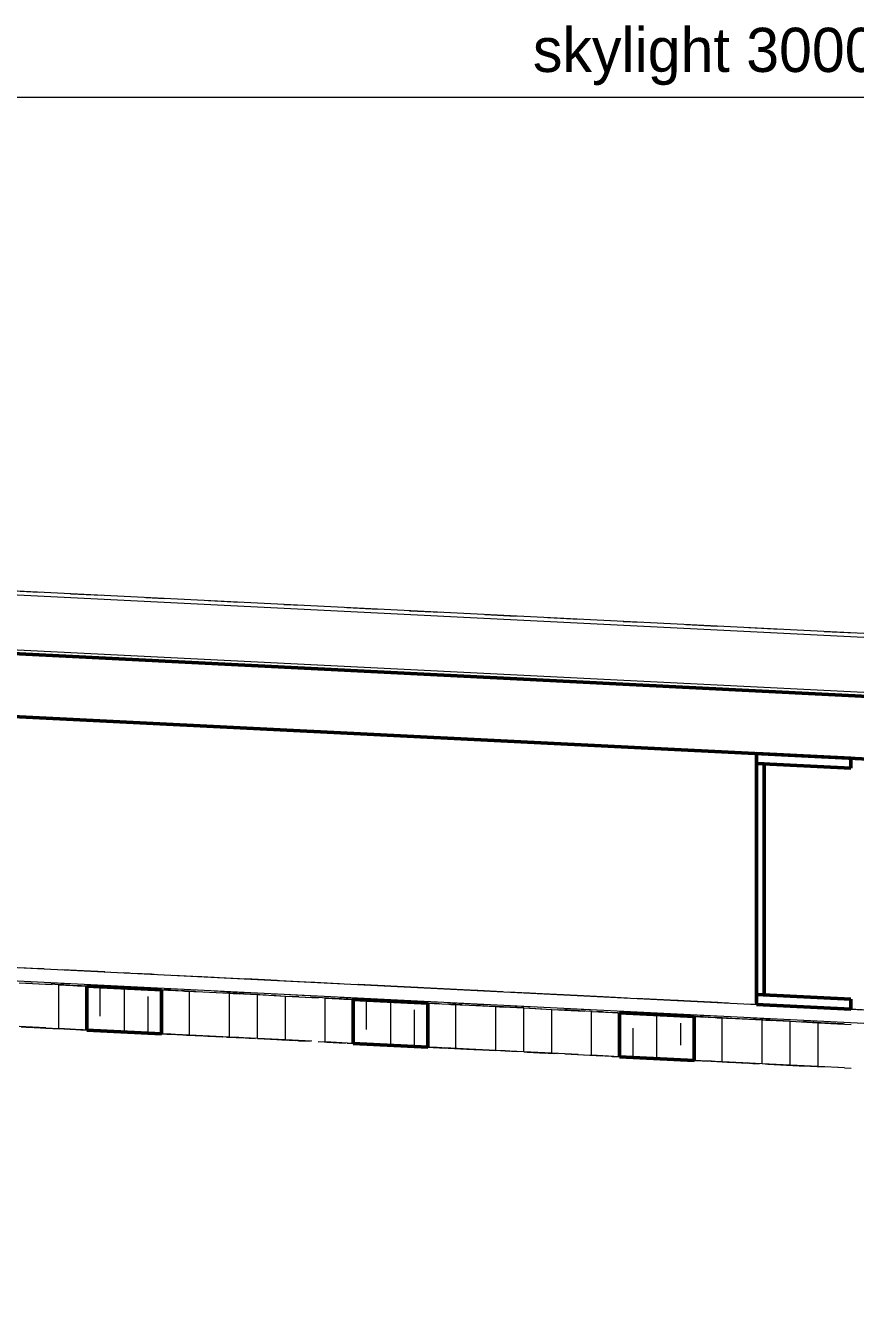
# Model space of a CAD drawing. Header units: metres. Extents: x 10 to 831, y 10 to 584.
# Drawn here: x 198.9 to 232, y 451.5 to 502.1 of the extents above; entities that cross this region are included whole.
import ezdxf
from ezdxf.enums import TextEntityAlignment as Align

# ---------------------------------------------------------------- set-up
doc = ezdxf.new("R2010")
doc.units = ezdxf.units.M
for name, color, linetype, lineweight in [('CUT', 7, 'Continuous', 50), ('DIM', 1, 'Continuous', 13), ('VIS', 8, 'Continuous', 13)]:
    doc.layers.add(name, color=color, linetype=linetype, lineweight=lineweight)

msp = doc.modelspace()

# ---------------------------------------------------------------- linework, layer by layer
at = {"layer": 'CUT'}
for p, q in [((315, 471.252), (165, 478.752)), ((165, 476.252), (315, 468.752)), ((231.8, 472.912), (228.05, 473.1)), ((228.05, 473.1), (228.05, 472.7)), ((228.35, 472.685), (228.05, 472.7)), ((228.05, 472.7), (228.05, 463.5)), ((228.05, 472.7), (231.8, 472.513)), ((228.35, 463.485), (228.35, 472.685)), ((231.8, 472.513), (231.8, 472.912)), ((201.36, 462.085), (201.36, 463.835)), ((201.36, 463.835), (204.333, 463.686)), ((204.333, 463.686), (204.333, 461.936)), ((231.8, 463.312), (228.05, 463.5)), ((228.05, 463.5), (228.05, 463.1)), ((228.05, 463.5), (228.35, 463.485)), ((211.975, 461.553), (211.975, 463.303)), ((211.975, 463.303), (214.947, 463.155)), ((214.947, 463.155), (214.947, 461.405)), ((228.05, 463.1), (231.8, 462.913)), ((231.8, 462.913), (231.8, 463.312)), ((222.591, 461.023), (222.591, 462.773)), ((222.591, 462.773), (225.563, 462.625)), ((225.563, 462.625), (225.563, 460.875)), ((204.333, 461.936), (201.36, 462.085)), ((214.947, 461.405), (211.975, 461.553)), ((225.563, 460.875), (222.591, 461.023))]:
    msp.add_line(p, q, dxfattribs=at)
at = {"layer": 'DIM'}
msp.add_line((165, 499.252), (315, 499.252), dxfattribs=at)
at = {"layer": 'VIS'}
for p, q in [((161.15, 481.295), (318.85, 473.41)), ((315.846, 473.71), (164.905, 481.257)), ((198.197, 479.592), (199.448, 479.53)), ((318.85, 471.21), (161.15, 479.095)), ((200.7, 479.468), (201.952, 479.405)), ((203.704, 479.317), (204.455, 479.28)), ((206.207, 479.192), (207.458, 479.13)), ((209.211, 479.042), (209.962, 479.005)), ((315, 471.252), (165, 478.752)), ((315, 471.252), (165, 478.752)), ((315, 471.252), (165, 478.752)), ((211.714, 478.917), (212.965, 478.854)), ((214.217, 478.791), (215.469, 478.729)), ((217.221, 478.641), (218.472, 478.579)), ((219.724, 478.517), (220.976, 478.453)), ((222.728, 478.366), (223.479, 478.329)), ((225.232, 478.241), (226.483, 478.178)), ((227.734, 478.116), (228.986, 478.053)), ((230.738, 477.966), (231.99, 477.903)), ((200.199, 476.993), (200.95, 476.955)), ((202.702, 476.868), (203.954, 476.805)), ((205.706, 476.717), (206.457, 476.68)), ((208.209, 476.592), (209.461, 476.529)), ((165, 476.252), (314.75, 468.765)), ((165, 476.252), (315, 468.752)), ((315, 468.752), (165, 476.252)), ((210.713, 476.467), (211.964, 476.404)), ((213.716, 476.317), (214.467, 476.279)), ((216.22, 476.192), (216.971, 476.154)), ((218.723, 476.067), (219.974, 476.004)), ((221.727, 475.916), (222.478, 475.879)), ((224.23, 475.791), (225.481, 475.728)), ((226.733, 475.666), (227.985, 475.604)), ((229.737, 475.516), (230.488, 475.478)), ((200.337, 474.486), (199.616, 474.522)), ((201.781, 474.413), (201.54, 474.425)), ((206.67, 474.169), (202.997, 474.352)), ((30, 473.002), (450, 452.002)), ((225.497, 473.227), (224.246, 473.29)), ((228.05, 473.1), (228.05, 473.1)), ((231.8, 472.912), (228.05, 473.1)), ((228.05, 472.7), (228.05, 473.1)), ((229.657, 473.019), (228.318, 473.087)), ((450, 451.467), (30, 472.467)), ((228.05, 472.7), (228.05, 472.9)), ((228.05, 472.7), (228.05, 472.7)), ((228.05, 472.7), (231.8, 472.513)), ((228.35, 472.685), (228.05, 472.7)), ((228.05, 463.5), (228.05, 472.7)), ((228.05, 472.7), (228.05, 472.7)), ((228.35, 472.685), (228.05, 472.7)), ((228.05, 463.5), (228.05, 472.7)), ((231.8, 472.513), (228.05, 472.7)), ((228.35, 472.685), (228.35, 472.685)), ((228.35, 463.485), (228.35, 472.685)), ((228.35, 463.485), (228.35, 472.685)), ((232.512, 472.877), (231.757, 472.914)), ((231.8, 472.912), (231.8, 472.912)), ((231.8, 472.513), (231.8, 472.912)), ((231.8, 472.513), (231.8, 472.712)), ((231.8, 472.513), (231.8, 472.513)), ((199.439, 464.53), (198.688, 464.568)), ((199.65, 464.52), (199.408, 464.532)), ((202.069, 464.399), (200.375, 464.483)), ((201.937, 464.405), (200.688, 464.468)), ((203.053, 464.35), (202.806, 464.362)), ((198.658, 463.97), (199.977, 463.904)), ((199.185, 463.943), (198.921, 463.957)), ((199.185, 463.943), (198.921, 463.957)), ((199.185, 463.943), (198.921, 463.957)), ((199.185, 463.943), (198.921, 463.957)), ((199.185, 463.943), (198.921, 463.957)), ((199.185, 463.943), (198.921, 463.957)), ((199.185, 463.943), (199.449, 463.93)), ((199.185, 463.943), (199.449, 463.93)), ((199.185, 463.943), (199.449, 463.93)), ((199.185, 463.943), (199.449, 463.93)), ((199.185, 463.943), (199.449, 463.93)), ((199.185, 463.943), (199.449, 463.93)), ((200.44, 463.88), (199.714, 463.917)), ((200.44, 463.88), (199.714, 463.917)), ((200.44, 463.88), (199.714, 463.917)), ((200.44, 463.88), (199.714, 463.917)), ((200.44, 463.88), (199.714, 463.917)), ((200.44, 463.88), (199.714, 463.917)), ((199.938, 463.971), (200.687, 463.933)), ((200.24, 463.89), (201.36, 463.835)), ((200.24, 462.141), (200.24, 463.89)), ((200.675, 463.869), (200.458, 463.88)), ((201.36, 463.835), (200.8, 463.863)), ((200.987, 463.853), (200.8, 463.863)), ((201.136, 463.846), (200.8, 463.863)), ((200.987, 463.853), (200.8, 463.863)), ((201.136, 463.846), (200.8, 463.863)), ((200.987, 463.853), (200.8, 463.863)), ((201.136, 463.846), (200.8, 463.863)), ((200.987, 463.853), (200.8, 463.863)), ((201.136, 463.846), (200.8, 463.863)), ((200.987, 463.853), (200.8, 463.863)), ((201.136, 463.846), (200.8, 463.863)), ((200.987, 463.853), (200.8, 463.863)), ((201.136, 463.846), (200.8, 463.863)), ((200.987, 463.853), (201.173, 463.844)), ((200.987, 463.853), (201.173, 463.844)), ((200.987, 463.853), (201.173, 463.844)), ((200.987, 463.853), (201.173, 463.844)), ((200.987, 463.853), (201.173, 463.844)), ((200.987, 463.853), (201.173, 463.844)), ((201.937, 463.87), (203.186, 463.808)), ((203.936, 464.305), (203.186, 464.343)), ((204.037, 464.3), (203.791, 464.313)), ((211.42, 463.931), (204.775, 464.264)), ((206.435, 464.181), (205.685, 464.218)), ((208.934, 464.056), (207.684, 464.119)), ((210.933, 463.956), (210.183, 463.993)), ((217.404, 463.632), (212.168, 463.894)), ((212.932, 463.856), (212.183, 463.894)), ((202, 463.803), (201.25, 463.84)), ((202, 463.803), (201.25, 463.84)), ((201.36, 463.835), (204.333, 463.686)), ((201.36, 462.085), (201.36, 463.835)), ((201.36, 462.668), (201.36, 463.543)), ((201.36, 462.668), (201.36, 463.543)), ((201.36, 462.668), (201.36, 463.543)), ((201.36, 462.668), (201.36, 463.543)), ((201.36, 462.668), (201.36, 463.543)), ((201.36, 462.668), (201.36, 463.543)), ((201.891, 463.808), (201.649, 463.82)), ((201.954, 463.805), (201.657, 463.82)), ((201.954, 463.805), (201.657, 463.82)), ((201.954, 463.805), (201.657, 463.82)), ((201.954, 463.805), (201.657, 463.82)), ((201.954, 463.805), (201.657, 463.82)), ((201.891, 463.808), (202.13, 463.796)), ((201.891, 462.642), (201.891, 463.808)), ((201.954, 463.805), (202.251, 463.79)), ((202.846, 463.76), (202.195, 463.793)), ((202.846, 463.76), (202.607, 463.772)), ((203.143, 463.745), (202.846, 463.76)), ((203.143, 463.745), (202.846, 463.76)), ((203.143, 463.745), (202.846, 463.76)), ((203.143, 463.745), (202.846, 463.76)), ((203.324, 463.736), (202.846, 463.76)), ((203.143, 463.745), (202.846, 463.76)), ((202.846, 463.76), (202.846, 462.01)), ((203.324, 463.736), (203.085, 463.748)), ((203.324, 463.736), (203.085, 463.748)), ((203.324, 463.736), (203.085, 463.748)), ((203.324, 463.736), (203.085, 463.748)), ((203.324, 463.736), (203.085, 463.748)), ((203.143, 463.745), (203.44, 463.731)), ((203.324, 463.736), (203.562, 463.725)), ((203.324, 463.736), (203.562, 463.725)), ((203.324, 463.736), (203.562, 463.725)), ((203.324, 463.736), (203.562, 463.725)), ((203.324, 463.736), (203.562, 463.725)), ((203.324, 463.736), (203.562, 463.725)), ((204.583, 463.673), (203.498, 463.727)), ((205, 463.653), (203.75, 463.715)), ((205, 463.653), (203.75, 463.715)), ((203.801, 461.962), (203.801, 463.421)), ((203.801, 462.546), (203.801, 463.421)), ((203.801, 462.546), (203.801, 463.421)), ((203.801, 462.546), (203.801, 463.421)), ((203.801, 462.546), (203.801, 463.421)), ((203.801, 462.546), (203.801, 463.421)), ((204.285, 463.688), (204.527, 463.676)), ((204.285, 463.688), (204.527, 463.676)), ((204.285, 463.688), (204.527, 463.676)), ((204.285, 463.688), (204.527, 463.676)), ((204.285, 463.688), (204.527, 463.676)), ((204.285, 463.688), (204.527, 463.676)), ((204.333, 463.686), (205.451, 463.63)), ((204.333, 463.686), (204.333, 461.936)), ((204.583, 463.673), (204.366, 463.684)), ((204.583, 463.673), (204.366, 463.684)), ((204.583, 463.673), (204.366, 463.684)), ((204.436, 463.745), (205.185, 463.708)), ((204.692, 463.668), (204.444, 463.68)), ((204.583, 463.673), (204.8, 463.663)), ((204.583, 463.673), (204.8, 463.663)), ((204.583, 463.673), (204.8, 463.663)), ((204.583, 463.673), (204.8, 463.663)), ((204.583, 463.673), (204.8, 463.663)), ((204.583, 463.673), (204.8, 463.663)), ((204.583, 463.673), (204.8, 463.663)), ((204.583, 463.673), (204.8, 463.663)), ((204.78, 463.663), (204.668, 463.669)), ((204.78, 463.663), (204.668, 463.669)), ((204.78, 463.663), (204.668, 463.669)), ((204.78, 463.663), (204.668, 463.669)), ((204.78, 463.663), (204.668, 463.669)), ((204.78, 463.663), (204.668, 463.669)), ((204.78, 463.663), (204.668, 463.669)), ((205.451, 463.63), (205.116, 463.646)), ((205.228, 463.641), (205.116, 463.646)), ((205.228, 463.641), (205.116, 463.646)), ((205.228, 463.641), (205.116, 463.646)), ((205.228, 463.641), (205.116, 463.646)), ((205.228, 463.641), (205.116, 463.646)), ((205.228, 463.641), (205.116, 463.646)), ((205.451, 463.63), (205.234, 463.641)), ((205.252, 463.64), (205.977, 463.604)), ((205.252, 463.64), (205.977, 463.604)), ((205.252, 463.64), (205.977, 463.604)), ((205.252, 463.64), (205.977, 463.604)), ((205.252, 463.64), (205.977, 463.604)), ((205.252, 463.64), (205.977, 463.604)), ((205.681, 463.619), (205.433, 463.631)), ((205.451, 463.63), (207.034, 463.551)), ((205.451, 463.63), (205.451, 463.63)), ((205.451, 461.88), (205.451, 463.63)), ((205.451, 461.88), (205.451, 463.63)), ((206.435, 463.646), (207.684, 463.584)), ((208.154, 463.495), (206.802, 463.562)), ((207.613, 463.522), (206.802, 463.562)), ((207.613, 463.522), (206.802, 463.562)), ((207.613, 463.522), (206.802, 463.562)), ((207.613, 463.522), (206.802, 463.562)), ((207.613, 463.522), (206.802, 463.562)), ((207.034, 463.551), (208.154, 463.495)), ((207.034, 461.801), (207.034, 463.551)), ((207.073, 463.549), (207.883, 463.509)), ((207.073, 463.549), (207.883, 463.509)), ((207.073, 463.549), (207.883, 463.509)), ((207.073, 463.549), (207.883, 463.509)), ((207.073, 463.549), (207.883, 463.509)), ((207.073, 463.549), (207.883, 463.509)), ((207.186, 463.543), (207.428, 463.531)), ((207.186, 463.543), (207.428, 463.531)), ((207.186, 463.543), (207.428, 463.531)), ((207.186, 463.543), (207.428, 463.531)), ((207.186, 463.543), (207.428, 463.531)), ((207.186, 463.543), (207.428, 463.531)), ((208.5, 463.477), (207.25, 463.54)), ((208.5, 463.477), (207.25, 463.54)), ((208.154, 463.495), (209.273, 463.439)), ((208.154, 463.495), (208.395, 463.483)), ((208.154, 461.745), (208.154, 463.495)), ((208.9, 463.457), (208.713, 463.467)), ((208.9, 463.457), (208.713, 463.467)), ((208.9, 463.457), (208.713, 463.467)), ((208.9, 463.457), (208.713, 463.467)), ((208.9, 463.457), (208.713, 463.467)), ((208.9, 463.457), (208.713, 463.467)), ((208.9, 463.457), (209.086, 463.448)), ((208.9, 463.457), (209.086, 463.448)), ((208.9, 463.457), (209.086, 463.448)), ((208.9, 463.457), (209.086, 463.448)), ((208.9, 463.457), (209.086, 463.448)), ((208.9, 463.457), (209.086, 463.448)), ((209.273, 463.439), (210.592, 463.373)), ((209.273, 461.689), (209.273, 463.439)), ((209.434, 463.496), (210.183, 463.458)), ((209.801, 463.413), (209.537, 463.425)), ((209.801, 463.413), (209.537, 463.425)), ((209.801, 463.413), (209.537, 463.425)), ((209.801, 463.413), (209.537, 463.425)), ((209.801, 463.413), (209.537, 463.425)), ((209.801, 463.413), (209.537, 463.425)), ((209.801, 463.413), (210.064, 463.399)), ((209.801, 463.413), (210.064, 463.399)), ((209.801, 463.413), (210.064, 463.399)), ((209.801, 463.413), (210.064, 463.399)), ((209.801, 463.413), (210.064, 463.399)), ((209.801, 463.413), (210.064, 463.399)), ((212, 463.303), (210.25, 463.39)), ((212, 463.303), (210.75, 463.365)), ((210.856, 463.36), (211.975, 463.303)), ((210.856, 461.61), (210.856, 463.36)), ((211.35, 463.335), (211.103, 463.348)), ((211.433, 463.396), (212.183, 463.358)), ((214.543, 463.775), (213.799, 463.812)), ((215.431, 463.731), (214.681, 463.769)), ((217.93, 463.606), (216.68, 463.668)), ((220.895, 463.457), (218.152, 463.595)), ((219.008, 463.552), (218.76, 463.565)), ((220.429, 463.481), (219.179, 463.543)), ((222.907, 463.357), (220.895, 463.457)), ((222.428, 463.381), (221.678, 463.418)), ((228.05, 463.5), (228.05, 463.5)), ((228.05, 463.5), (228.35, 463.485)), ((231.8, 463.312), (228.05, 463.5)), ((228.05, 463.5), (228.05, 463.5)), ((231.8, 463.312), (228.05, 463.5)), ((228.05, 463.1), (228.05, 463.5)), ((228.35, 463.485), (228.05, 463.5)), ((228.35, 463.485), (228.35, 463.485)), ((211.975, 463.303), (211.416, 463.332)), ((211.602, 463.322), (211.416, 463.332)), ((211.751, 463.315), (211.416, 463.332)), ((211.602, 463.322), (211.416, 463.332)), ((211.751, 463.315), (211.416, 463.332)), ((211.602, 463.322), (211.416, 463.332)), ((211.751, 463.315), (211.416, 463.332)), ((211.602, 463.322), (211.416, 463.332)), ((211.751, 463.315), (211.416, 463.332)), ((211.602, 463.322), (211.416, 463.332)), ((211.751, 463.315), (211.416, 463.332)), ((211.602, 463.322), (211.416, 463.332)), ((211.751, 463.315), (211.416, 463.332)), ((211.602, 463.322), (211.789, 463.313)), ((211.602, 463.322), (211.789, 463.313)), ((211.602, 463.322), (211.789, 463.313)), ((211.602, 463.322), (211.789, 463.313)), ((211.602, 463.322), (211.789, 463.313)), ((211.602, 463.322), (211.789, 463.313)), ((211.975, 463.303), (214.947, 463.155)), ((211.975, 461.553), (211.975, 463.303)), ((211.975, 462.137), (211.975, 463.012)), ((211.975, 462.137), (211.975, 463.012)), ((211.975, 462.137), (211.975, 463.012)), ((211.975, 462.137), (211.975, 463.012)), ((211.975, 462.137), (211.975, 463.012)), ((211.975, 462.137), (211.975, 463.012)), ((212.022, 463.301), (212.506, 463.277)), ((212.022, 463.301), (212.264, 463.289)), ((212.022, 463.301), (212.264, 463.289)), ((212.022, 463.301), (212.264, 463.289)), ((212.022, 463.301), (212.264, 463.289)), ((212.022, 463.301), (212.264, 463.289)), ((212.57, 463.274), (212.272, 463.289)), ((212.57, 463.274), (212.272, 463.289)), ((212.57, 463.274), (212.272, 463.289)), ((212.57, 463.274), (212.272, 463.289)), ((212.57, 463.274), (212.272, 463.289)), ((212.506, 463.277), (212.745, 463.265)), ((213.462, 463.23), (212.506, 463.277)), ((212.506, 462.111), (212.506, 463.277)), ((212.57, 463.274), (212.867, 463.259)), ((213.759, 463.214), (213.462, 463.23)), ((213.759, 463.214), (213.462, 463.23)), ((213.759, 463.214), (213.462, 463.23)), ((213.759, 463.214), (213.462, 463.23)), ((213.939, 463.205), (213.462, 463.23)), ((213.759, 463.214), (213.462, 463.23)), ((213.462, 463.23), (213.462, 461.48)), ((213.939, 463.205), (213.701, 463.218)), ((213.939, 463.205), (213.701, 463.218)), ((213.939, 463.205), (213.701, 463.218)), ((213.939, 463.205), (213.701, 463.218)), ((213.939, 463.205), (213.701, 463.218)), ((215, 463.152), (213.75, 463.215)), ((215, 463.152), (213.75, 463.215)), ((213.759, 463.214), (214.056, 463.2)), ((213.932, 463.271), (214.681, 463.233)), ((213.939, 463.205), (214.178, 463.193)), ((213.939, 463.205), (214.178, 463.193)), ((213.939, 463.205), (214.178, 463.193)), ((213.939, 463.205), (214.178, 463.193)), ((213.939, 463.205), (214.178, 463.193)), ((213.939, 463.205), (214.178, 463.193)), ((214.33, 463.186), (214.113, 463.197)), ((214.417, 461.432), (214.417, 462.89)), ((214.417, 462.015), (214.417, 462.89)), ((214.417, 462.015), (214.417, 462.89)), ((214.417, 462.015), (214.417, 462.89)), ((214.417, 462.015), (214.417, 462.89)), ((214.417, 462.015), (214.417, 462.89)), ((215.307, 463.137), (214.565, 463.174)), ((214.9, 463.158), (215.142, 463.145)), ((214.9, 463.158), (215.142, 463.145)), ((214.9, 463.158), (215.142, 463.145)), ((214.9, 463.158), (215.142, 463.145)), ((214.9, 463.158), (215.142, 463.145)), ((214.9, 463.158), (215.142, 463.145)), ((214.947, 463.155), (216.067, 463.099)), ((214.947, 461.405), (214.947, 463.155)), ((215.198, 463.143), (214.982, 463.154)), ((215.198, 463.143), (214.982, 463.154)), ((215.198, 463.143), (214.982, 463.154)), ((215.198, 463.143), (214.982, 463.154)), ((215.198, 463.143), (215.416, 463.131)), ((215.198, 463.143), (215.416, 463.131)), ((215.198, 463.143), (215.416, 463.131)), ((215.198, 463.143), (215.416, 463.131)), ((215.198, 463.143), (215.416, 463.131)), ((215.198, 463.143), (215.416, 463.131)), ((215.198, 463.143), (215.416, 463.131)), ((215.198, 463.143), (215.416, 463.131)), ((215.395, 463.132), (215.283, 463.139)), ((215.395, 463.132), (215.283, 463.139)), ((215.395, 463.132), (215.283, 463.139)), ((215.395, 463.132), (215.283, 463.139)), ((215.395, 463.132), (215.283, 463.139)), ((215.395, 463.132), (215.283, 463.139)), ((215.395, 463.132), (215.283, 463.139)), ((216.067, 463.099), (215.731, 463.116)), ((215.843, 463.111), (215.731, 463.116)), ((215.843, 463.111), (215.731, 463.116)), ((215.843, 463.111), (215.731, 463.116)), ((215.843, 463.111), (215.731, 463.116)), ((215.843, 463.111), (215.731, 463.116)), ((215.843, 463.111), (215.731, 463.116)), ((216.067, 463.099), (215.85, 463.11)), ((215.867, 463.109), (216.593, 463.073)), ((215.867, 463.109), (216.593, 463.073)), ((215.867, 463.109), (216.593, 463.073)), ((215.867, 463.109), (216.593, 463.073)), ((215.867, 463.109), (216.593, 463.073)), ((215.867, 463.109), (216.593, 463.073)), ((215.931, 463.171), (217.18, 463.109)), ((216.297, 463.087), (216.049, 463.1)), ((216.067, 463.099), (217.65, 463.02)), ((216.067, 463.099), (216.067, 463.099)), ((216.067, 461.349), (216.067, 463.099)), ((216.067, 461.349), (216.067, 463.099)), ((218.5, 462.977), (216.75, 463.065)), ((218.5, 462.977), (217.25, 463.04)), ((218.769, 462.964), (217.418, 463.031)), ((218.229, 462.991), (217.418, 463.031)), ((218.229, 462.991), (217.418, 463.031)), ((218.229, 462.991), (217.418, 463.031)), ((218.229, 462.991), (217.418, 463.031)), ((218.229, 462.991), (217.418, 463.031)), ((217.65, 463.02), (218.769, 462.964)), ((217.65, 461.27), (217.65, 463.02)), ((217.688, 463.018), (218.499, 462.977)), ((217.688, 463.018), (218.499, 462.977)), ((217.688, 463.018), (218.499, 462.977)), ((217.688, 463.018), (218.499, 462.977)), ((217.688, 463.018), (218.499, 462.977)), ((217.688, 463.018), (218.499, 462.977)), ((217.802, 463.013), (218.044, 463)), ((217.802, 463.013), (218.044, 463)), ((217.802, 463.013), (218.044, 463)), ((217.802, 463.013), (218.044, 463)), ((217.802, 463.013), (218.044, 463)), ((217.802, 463.013), (218.044, 463)), ((218.43, 463.046), (219.179, 463.009)), ((218.769, 462.964), (219.888, 462.908)), ((218.769, 462.964), (219.494, 462.928)), ((218.769, 461.214), (218.769, 462.964)), ((219.253, 462.94), (219.494, 462.928)), ((219.253, 462.94), (219.494, 462.928)), ((219.253, 462.94), (219.494, 462.928)), ((219.253, 462.94), (219.494, 462.928)), ((219.253, 462.94), (219.494, 462.928)), ((219.888, 462.908), (221.207, 462.842)), ((219.888, 461.158), (219.888, 462.908)), ((220.931, 462.856), (220.12, 462.897)), ((220.931, 462.856), (220.12, 462.897)), ((220.931, 462.856), (220.12, 462.897)), ((220.931, 462.856), (220.12, 462.897)), ((220.931, 462.856), (220.12, 462.897)), ((220.931, 462.856), (220.12, 462.897)), ((221.5, 462.827), (220.25, 462.89)), ((221.5, 462.827), (220.25, 462.89)), ((220.391, 462.883), (221.201, 462.842)), ((220.391, 462.883), (221.201, 462.842)), ((220.391, 462.883), (221.201, 462.842)), ((220.391, 462.883), (221.201, 462.842)), ((220.391, 462.883), (221.201, 462.842)), ((220.391, 462.883), (221.201, 462.842)), ((220.429, 462.946), (221.678, 462.884)), ((220.703, 462.867), (220.945, 462.855)), ((220.703, 462.867), (220.945, 462.855)), ((220.703, 462.867), (220.945, 462.855)), ((220.703, 462.867), (220.945, 462.855)), ((220.703, 462.867), (220.945, 462.855)), ((220.703, 462.867), (220.945, 462.855)), ((226.498, 463.178), (223.245, 463.34)), ((224.919, 463.257), (223.661, 463.32)), ((224.927, 463.256), (223.677, 463.318)), ((226.428, 463.181), (225.673, 463.219)), ((226.926, 463.156), (226.176, 463.193)), ((227.937, 463.106), (227.685, 463.118)), ((228.05, 463.1), (228.05, 463.1)), ((231.8, 462.913), (228.05, 463.1)), ((229.924, 463.007), (228.675, 463.069)), ((230.193, 462.993), (231.8, 462.913)), ((231.924, 462.907), (230.674, 462.969)), ((231.462, 462.929), (231.21, 462.942)), ((233.014, 462.852), (231.757, 462.914)), ((231.8, 463.312), (231.8, 463.312)), ((231.8, 462.913), (231.8, 463.312)), ((231.8, 462.913), (231.8, 463.312)), ((231.8, 462.913), (231.8, 462.913)), ((221.471, 462.829), (222.591, 462.773)), ((221.471, 461.079), (221.471, 462.829)), ((221.905, 462.807), (221.688, 462.818)), ((221.905, 462.807), (221.688, 462.818)), ((221.905, 462.807), (221.688, 462.818)), ((221.905, 462.807), (221.688, 462.818)), ((221.905, 462.807), (221.688, 462.818)), ((221.905, 462.807), (221.688, 462.818)), ((221.905, 462.807), (221.688, 462.818)), ((221.905, 462.807), (221.688, 462.818)), ((221.905, 462.807), (221.688, 462.818)), ((221.905, 462.807), (221.688, 462.818)), ((221.966, 462.804), (221.719, 462.817)), ((221.905, 462.807), (222.123, 462.797)), ((221.905, 462.807), (222.123, 462.797)), ((222.154, 462.795), (222.879, 462.758)), ((222.154, 462.795), (222.879, 462.758)), ((222.154, 462.795), (222.879, 462.758)), ((222.154, 462.795), (222.879, 462.758)), ((222.154, 462.795), (222.879, 462.758)), ((222.154, 462.795), (222.879, 462.758)), ((222.513, 462.777), (222.253, 462.79)), ((222.591, 462.773), (225.563, 462.625)), ((222.591, 461.023), (222.591, 462.773)), ((222.591, 461.606), (222.591, 462.481)), ((222.591, 461.606), (222.591, 462.481)), ((222.591, 461.606), (222.591, 462.481)), ((222.591, 461.606), (222.591, 462.481)), ((222.591, 461.606), (222.591, 462.481)), ((222.591, 461.606), (222.591, 462.481)), ((223.449, 462.73), (222.708, 462.767)), ((223.045, 462.75), (222.818, 462.762)), ((222.928, 462.821), (223.677, 462.784)), ((223.208, 462.742), (222.991, 462.753)), ((223.208, 462.742), (222.991, 462.753)), ((223.208, 462.742), (222.991, 462.753)), ((223.208, 462.742), (222.991, 462.753)), ((223.208, 462.742), (222.991, 462.753)), ((224.077, 462.698), (222.991, 462.753)), ((223.208, 462.742), (222.991, 462.753)), ((223.208, 462.742), (222.991, 462.753)), ((223.208, 462.742), (222.991, 462.753)), ((223.208, 462.742), (222.991, 462.753)), ((223.208, 462.742), (223.425, 462.731)), ((223.208, 462.742), (223.425, 462.731)), ((225.5, 462.628), (223.25, 462.74)), ((223.556, 462.724), (223.295, 462.738)), ((224.077, 462.698), (223.361, 462.735)), ((223.779, 462.714), (223.483, 462.728)), ((223.779, 462.714), (223.483, 462.728)), ((223.779, 462.714), (223.483, 462.728)), ((223.779, 462.714), (223.483, 462.728)), ((223.954, 462.705), (223.727, 462.716)), ((225.5, 462.628), (223.75, 462.715)), ((223.779, 462.714), (224.077, 462.698)), ((225.563, 462.625), (224.077, 462.698)), ((225.814, 462.612), (224.077, 462.698)), ((224.554, 462.675), (224.077, 462.698)), ((224.077, 460.948), (224.077, 462.698)), ((224.439, 462.68), (224.191, 462.693)), ((224.511, 462.677), (224.294, 462.688)), ((224.511, 462.677), (224.294, 462.688)), ((224.511, 462.677), (224.294, 462.688)), ((224.554, 462.675), (224.316, 462.687)), ((224.554, 462.675), (224.316, 462.687)), ((224.554, 462.675), (224.316, 462.687)), ((224.554, 462.675), (224.316, 462.687)), ((224.554, 462.675), (224.316, 462.687)), ((224.407, 462.682), (224.324, 462.687)), ((224.407, 462.682), (224.324, 462.687)), ((224.407, 462.682), (224.324, 462.687)), ((224.407, 462.682), (224.324, 462.687)), ((224.407, 462.682), (224.324, 462.687)), ((224.407, 462.682), (224.324, 462.687)), ((224.407, 462.682), (224.49, 462.678)), ((224.407, 462.682), (224.49, 462.678)), ((224.407, 462.682), (224.49, 462.678)), ((224.407, 462.682), (224.49, 462.678)), ((224.407, 462.682), (224.49, 462.678)), ((224.511, 462.677), (224.728, 462.666)), ((224.511, 462.677), (224.728, 462.666)), ((224.511, 462.677), (224.728, 462.666)), ((224.511, 462.677), (224.728, 462.666)), ((224.511, 462.677), (224.728, 462.666)), ((224.511, 462.677), (224.728, 462.666)), ((224.511, 462.677), (224.728, 462.666)), ((224.511, 462.677), (224.728, 462.666)), ((224.554, 462.675), (224.793, 462.663)), ((224.554, 462.675), (224.793, 462.663)), ((224.554, 462.675), (224.793, 462.663)), ((224.554, 462.675), (224.793, 462.663)), ((224.554, 462.675), (224.793, 462.663)), ((224.554, 462.675), (224.793, 462.663)), ((224.737, 462.666), (224.655, 462.67)), ((224.737, 462.666), (224.655, 462.67)), ((224.737, 462.666), (224.655, 462.67)), ((224.737, 462.666), (224.655, 462.67)), ((224.737, 462.666), (224.655, 462.67)), ((224.737, 462.666), (224.655, 462.67)), ((224.737, 462.666), (224.82, 462.662)), ((224.737, 462.666), (224.82, 462.662)), ((224.737, 462.666), (224.82, 462.662)), ((224.737, 462.666), (224.82, 462.662)), ((224.737, 462.666), (224.82, 462.662)), ((225.067, 462.649), (224.985, 462.653)), ((225.067, 462.649), (224.985, 462.653)), ((225.067, 462.649), (224.985, 462.653)), ((225.067, 462.649), (224.985, 462.653)), ((225.067, 462.649), (224.985, 462.653)), ((225.067, 462.649), (224.985, 462.653)), ((225.032, 461.484), (225.032, 462.359)), ((225.032, 461.484), (225.032, 462.359)), ((225.032, 461.484), (225.032, 462.359)), ((225.032, 461.484), (225.032, 462.359)), ((225.032, 461.484), (225.032, 462.359)), ((225.032, 461.484), (225.032, 462.359)), ((225.067, 462.649), (225.15, 462.645)), ((225.067, 462.649), (225.15, 462.645)), ((225.067, 462.649), (225.15, 462.645)), ((225.067, 462.649), (225.15, 462.645)), ((225.067, 462.649), (225.15, 462.645)), ((226.228, 462.591), (225.091, 462.648)), ((225.398, 462.632), (225.315, 462.636)), ((225.398, 462.632), (225.315, 462.636)), ((225.398, 462.632), (225.315, 462.636)), ((225.398, 462.632), (225.315, 462.636)), ((225.398, 462.632), (225.315, 462.636)), ((225.398, 462.632), (225.315, 462.636)), ((225.398, 462.632), (225.48, 462.629)), ((225.398, 462.632), (225.48, 462.629)), ((225.398, 462.632), (225.48, 462.629)), ((225.398, 462.632), (225.48, 462.629)), ((225.398, 462.632), (225.48, 462.629)), ((225.427, 462.696), (226.176, 462.659)), ((225.516, 462.627), (225.757, 462.615)), ((225.516, 462.627), (225.757, 462.615)), ((225.516, 462.627), (225.757, 462.615)), ((225.516, 462.627), (225.757, 462.615)), ((225.516, 462.627), (225.757, 462.615)), ((225.516, 462.627), (225.757, 462.615)), ((225.563, 462.625), (226.682, 462.568)), ((225.563, 460.875), (225.563, 462.625)), ((225.814, 462.612), (225.597, 462.622)), ((225.814, 462.612), (225.597, 462.622)), ((225.814, 462.612), (225.597, 462.622)), ((225.923, 462.606), (225.675, 462.619)), ((225.814, 462.612), (226.031, 462.601)), ((225.814, 462.612), (226.031, 462.601)), ((225.814, 462.612), (226.031, 462.601)), ((225.814, 462.612), (226.031, 462.601)), ((225.814, 462.612), (226.031, 462.601)), ((225.814, 462.612), (226.031, 462.601)), ((225.814, 462.612), (226.031, 462.601)), ((225.814, 462.612), (226.031, 462.601)), ((226.011, 462.602), (225.899, 462.608)), ((226.011, 462.602), (225.899, 462.608)), ((226.011, 462.602), (225.899, 462.608)), ((226.011, 462.602), (225.899, 462.608)), ((226.011, 462.602), (225.899, 462.608)), ((226.011, 462.602), (225.899, 462.608)), ((226.011, 462.602), (225.899, 462.608)), ((226.161, 462.595), (225.9, 462.608)), ((226.682, 462.568), (226.346, 462.585)), ((226.459, 462.579), (226.346, 462.585)), ((226.459, 462.579), (226.346, 462.585)), ((226.459, 462.579), (226.346, 462.585)), ((226.459, 462.579), (226.346, 462.585)), ((226.459, 462.579), (226.346, 462.585)), ((226.459, 462.579), (226.346, 462.585)), ((226.682, 462.568), (226.465, 462.579)), ((226.483, 462.578), (227.208, 462.542)), ((226.483, 462.578), (227.208, 462.542)), ((226.483, 462.578), (227.208, 462.542)), ((226.483, 462.578), (227.208, 462.542)), ((226.483, 462.578), (227.208, 462.542)), ((226.483, 462.578), (227.208, 462.542)), ((226.912, 462.557), (226.664, 462.569)), ((226.682, 462.568), (228.265, 462.489)), ((226.682, 462.568), (226.682, 462.568)), ((226.682, 460.819), (226.682, 462.568)), ((226.682, 460.819), (226.682, 462.568)), ((228, 462.502), (226.75, 462.565)), ((228.5, 462.478), (226.75, 462.565)), ((227.925, 462.571), (228.675, 462.534)), ((229.384, 462.433), (228.033, 462.501)), ((228.844, 462.461), (228.033, 462.501)), ((228.844, 462.461), (228.033, 462.501)), ((228.844, 462.461), (228.033, 462.501)), ((228.844, 462.461), (228.033, 462.501)), ((228.844, 462.461), (228.033, 462.501)), ((228.265, 462.489), (229.384, 462.433)), ((228.265, 460.739), (228.265, 462.489)), ((228.303, 462.487), (229.114, 462.447)), ((228.303, 462.487), (229.114, 462.447)), ((228.303, 462.487), (229.114, 462.447)), ((228.303, 462.487), (229.114, 462.447)), ((228.303, 462.487), (229.114, 462.447)), ((228.303, 462.487), (229.114, 462.447)), ((228.417, 462.481), (228.659, 462.47)), ((228.417, 462.481), (228.659, 462.47)), ((228.417, 462.481), (228.659, 462.47)), ((228.417, 462.481), (228.659, 462.47)), ((228.417, 462.481), (228.659, 462.47)), ((228.417, 462.481), (228.659, 462.47)), ((229.384, 462.433), (230.504, 462.378)), ((229.384, 462.433), (230.11, 462.397)), ((229.384, 460.684), (229.384, 462.433)), ((231.5, 462.327), (229.75, 462.415)), ((229.868, 462.409), (230.11, 462.397)), ((229.868, 462.409), (230.11, 462.397)), ((229.868, 462.409), (230.11, 462.397)), ((229.868, 462.409), (230.11, 462.397)), ((229.868, 462.409), (230.11, 462.397)), ((229.924, 462.471), (230.674, 462.434)), ((231.5, 462.327), (230.25, 462.39)), ((230.504, 462.378), (231.823, 462.312)), ((230.504, 460.627), (230.504, 462.378)), ((231.546, 462.325), (230.736, 462.365)), ((231.546, 462.325), (230.736, 462.365)), ((231.546, 462.325), (230.736, 462.365)), ((231.546, 462.325), (230.736, 462.365)), ((231.546, 462.325), (230.736, 462.365)), ((231.546, 462.325), (230.736, 462.365)), ((231.006, 462.352), (231.816, 462.312)), ((231.006, 462.352), (231.816, 462.312)), ((231.006, 462.352), (231.816, 462.312)), ((231.006, 462.352), (231.816, 462.312)), ((231.006, 462.352), (231.816, 462.312)), ((231.006, 462.352), (231.816, 462.312)), ((231.319, 462.337), (231.561, 462.324)), ((231.319, 462.337), (231.561, 462.324)), ((231.319, 462.337), (231.561, 462.324)), ((231.319, 462.337), (231.561, 462.324)), ((231.319, 462.337), (231.561, 462.324)), ((231.319, 462.337), (231.561, 462.324)), ((199.713, 462.167), (198.658, 462.22)), ((198.734, 462.216), (198.982, 462.203)), ((198.941, 462.206), (199.191, 462.193)), ((199, 462.202), (200.25, 462.14)), ((199, 462.202), (200.25, 462.14)), ((199.055, 462.2), (199.813, 462.162)), ((199.357, 462.184), (200.103, 462.148)), ((199.725, 462.166), (199.974, 462.154)), ((199.956, 462.154), (200.682, 462.119)), ((199.956, 462.154), (200.682, 462.119)), ((199.956, 462.154), (200.682, 462.119)), ((199.956, 462.154), (200.682, 462.119)), ((199.956, 462.154), (200.682, 462.119)), ((199.956, 462.154), (200.682, 462.119)), ((201.36, 462.085), (200.24, 462.141)), ((200.24, 462.141), (200.24, 462.141)), ((200.438, 462.13), (201.187, 462.093)), ((200.464, 462.13), (200.577, 462.124)), ((200.464, 462.13), (200.577, 462.124)), ((200.464, 462.13), (200.577, 462.124)), ((200.464, 462.13), (200.577, 462.124)), ((200.464, 462.13), (200.577, 462.124)), ((200.464, 462.13), (200.577, 462.124)), ((200.464, 462.13), (200.577, 462.124)), ((200.762, 462.115), (201.022, 462.101)), ((201.543, 462.076), (200.892, 462.108)), ((201.543, 462.076), (200.892, 462.108)), ((200.912, 462.107), (201.024, 462.101)), ((200.912, 462.107), (201.024, 462.101)), ((200.912, 462.107), (201.024, 462.101)), ((200.912, 462.107), (201.024, 462.101)), ((200.912, 462.107), (201.024, 462.101)), ((200.912, 462.107), (201.024, 462.101)), ((200.912, 462.107), (201.024, 462.101)), ((201.109, 462.097), (201.76, 462.065)), ((201.109, 462.097), (201.76, 462.065)), ((201.109, 462.097), (201.76, 462.065)), ((201.109, 462.097), (201.76, 462.065)), ((201.109, 462.097), (201.76, 462.065)), ((201.109, 462.097), (202.195, 462.043)), ((201.109, 462.097), (201.76, 462.065)), ((201.109, 462.097), (201.76, 462.065)), ((201.109, 462.097), (201.76, 462.065)), ((201.109, 462.097), (201.76, 462.065)), ((204.333, 461.936), (201.36, 462.085)), ((201.407, 462.082), (201.649, 462.07)), ((201.407, 462.082), (201.649, 462.07)), ((201.407, 462.082), (201.649, 462.07)), ((201.407, 462.082), (201.649, 462.07)), ((201.407, 462.082), (201.649, 462.07)), ((201.407, 462.082), (201.649, 462.07)), ((201.582, 462.073), (201.835, 462.06)), ((201.708, 462.067), (201.956, 462.054)), ((201.724, 462.067), (201.971, 462.054)), ((201.845, 462.06), (202.094, 462.048)), ((202.368, 462.034), (202.13, 462.046)), ((202.368, 462.034), (202.13, 462.046)), ((202.368, 462.034), (202.13, 462.046)), ((202.368, 462.034), (202.13, 462.046)), ((202.368, 462.034), (202.13, 462.046)), ((202.368, 462.034), (202.13, 462.046)), ((202.549, 462.025), (202.251, 462.04)), ((202.368, 462.034), (202.607, 462.022)), ((202.368, 462.034), (202.607, 462.022)), ((202.368, 462.034), (202.607, 462.022)), ((202.368, 462.034), (202.607, 462.022)), ((202.368, 462.034), (202.607, 462.022)), ((202.368, 462.034), (202.846, 462.01)), ((202.5, 462.028), (203.25, 461.99)), ((202.5, 462.028), (203.25, 461.99)), ((202.549, 462.025), (202.846, 462.01)), ((202.549, 462.025), (202.846, 462.01)), ((202.549, 462.025), (202.846, 462.01)), ((202.549, 462.025), (202.846, 462.01)), ((202.549, 462.025), (202.846, 462.01)), ((202.846, 462.01), (203.801, 461.962)), ((202.934, 462.006), (203.682, 461.969)), ((203.738, 461.966), (203.44, 461.981)), ((203.801, 461.962), (203.562, 461.975)), ((203.738, 461.966), (204.035, 461.951)), ((203.738, 461.966), (204.035, 461.951)), ((203.738, 461.966), (204.035, 461.951)), ((203.738, 461.966), (204.035, 461.951)), ((203.738, 461.966), (204.035, 461.951)), ((203.801, 461.962), (204.527, 461.926)), ((203.888, 461.958), (204.149, 461.945)), ((204.11, 461.947), (204.362, 461.935)), ((204.187, 461.943), (204.435, 461.931)), ((204.285, 461.938), (204.527, 461.926)), ((204.285, 461.938), (204.527, 461.926)), ((204.285, 461.938), (204.527, 461.926)), ((204.285, 461.938), (204.527, 461.926)), ((204.285, 461.938), (204.527, 461.926)), ((204.333, 461.936), (204.892, 461.908)), ((205.451, 461.88), (204.333, 461.936)), ((204.431, 461.931), (205.679, 461.869)), ((204.706, 461.917), (204.519, 461.927)), ((204.706, 461.917), (204.519, 461.927)), ((204.706, 461.917), (204.519, 461.927)), ((204.706, 461.917), (204.519, 461.927)), ((204.706, 461.917), (204.519, 461.927)), ((204.706, 461.917), (204.519, 461.927)), ((204.556, 461.924), (204.892, 461.908)), ((204.556, 461.924), (204.892, 461.908)), ((204.556, 461.924), (204.892, 461.908)), ((204.556, 461.924), (204.892, 461.908)), ((204.556, 461.924), (204.892, 461.908)), ((204.556, 461.924), (204.892, 461.908)), ((204.706, 461.917), (204.892, 461.908)), ((204.706, 461.917), (204.892, 461.908)), ((204.706, 461.917), (204.892, 461.908)), ((204.706, 461.917), (204.892, 461.908)), ((204.706, 461.917), (204.892, 461.908)), ((204.706, 461.917), (204.892, 461.908)), ((205.186, 461.893), (205.433, 461.881)), ((205.329, 461.886), (206.076, 461.849)), ((207.034, 461.801), (205.451, 461.88)), ((205.451, 461.88), (205.451, 461.88)), ((205.5, 461.877), (206.75, 461.815)), ((205.5, 461.877), (206.75, 461.815)), ((205.675, 461.869), (205.923, 461.856)), ((206.175, 461.843), (206.423, 461.832)), ((206.507, 461.827), (206.243, 461.841)), ((206.507, 461.827), (206.243, 461.841)), ((206.507, 461.827), (206.243, 461.841)), ((206.507, 461.827), (206.243, 461.841)), ((206.507, 461.827), (206.243, 461.841)), ((206.507, 461.827), (206.243, 461.841)), ((206.507, 461.827), (206.77, 461.814)), ((206.507, 461.827), (206.77, 461.814)), ((206.507, 461.827), (206.77, 461.814)), ((206.507, 461.827), (206.77, 461.814)), ((206.507, 461.827), (206.77, 461.814)), ((206.507, 461.827), (206.77, 461.814)), ((223.121, 462.163), (223.121, 460.996)), ((206.926, 461.806), (207.675, 461.769)), ((208.154, 461.745), (207.034, 461.801)), ((207.407, 461.782), (207.221, 461.791)), ((207.407, 461.782), (207.221, 461.791)), ((207.407, 461.782), (207.221, 461.791)), ((207.407, 461.782), (207.221, 461.791)), ((207.407, 461.782), (207.221, 461.791)), ((207.407, 461.782), (207.221, 461.791)), ((207.407, 461.782), (207.594, 461.773)), ((207.407, 461.782), (207.594, 461.773)), ((207.407, 461.782), (207.594, 461.773)), ((207.407, 461.782), (207.594, 461.773)), ((207.407, 461.782), (207.594, 461.773)), ((207.407, 461.782), (207.594, 461.773)), ((207.658, 461.769), (207.906, 461.757)), ((207.659, 461.769), (207.906, 461.757)), ((207.818, 461.761), (208.067, 461.749)), ((208.154, 461.745), (209.505, 461.678)), ((209.273, 461.689), (208.154, 461.745)), ((208.423, 461.731), (209.671, 461.669)), ((209.234, 461.691), (208.424, 461.731)), ((209.234, 461.691), (208.424, 461.731)), ((209.234, 461.691), (208.424, 461.731)), ((209.234, 461.691), (208.424, 461.731)), ((209.234, 461.691), (208.424, 461.731)), ((209.234, 461.691), (208.424, 461.731)), ((208.694, 461.718), (209.505, 461.678)), ((208.694, 461.718), (209.505, 461.678)), ((208.694, 461.718), (209.505, 461.678)), ((208.694, 461.718), (209.505, 461.678)), ((208.694, 461.718), (209.505, 461.678)), ((209, 461.702), (209.75, 461.665)), ((209, 461.702), (210.25, 461.64)), ((209.121, 461.697), (209.363, 461.685)), ((209.121, 461.697), (209.363, 461.685)), ((209.121, 461.697), (209.363, 461.685)), ((209.121, 461.697), (209.363, 461.685)), ((209.121, 461.697), (209.363, 461.685)), ((209.121, 461.697), (209.363, 461.685)), ((210.328, 461.636), (209.273, 461.689)), ((209.81, 461.662), (210.058, 461.649)), ((210.572, 461.624), (211.297, 461.587)), ((210.572, 461.624), (211.297, 461.587)), ((210.572, 461.624), (211.297, 461.587)), ((210.572, 461.624), (211.297, 461.587)), ((210.572, 461.624), (211.297, 461.587)), ((210.572, 461.624), (211.297, 461.587)), ((211.975, 461.553), (210.856, 461.61)), ((210.856, 461.61), (210.856, 461.61)), ((210.919, 461.606), (211.667, 461.569)), ((211.08, 461.599), (211.192, 461.593)), ((211.08, 461.599), (211.192, 461.593)), ((211.08, 461.599), (211.192, 461.593)), ((211.08, 461.599), (211.192, 461.593)), ((211.08, 461.599), (211.192, 461.593)), ((211.08, 461.599), (211.192, 461.593)), ((211.08, 461.599), (211.192, 461.593)), ((211.377, 461.584), (211.637, 461.571)), ((211.724, 461.567), (211.507, 461.577)), ((211.724, 461.567), (211.507, 461.577)), ((211.527, 461.576), (211.639, 461.571)), ((211.527, 461.576), (211.639, 461.571)), ((211.527, 461.576), (211.639, 461.571)), ((211.527, 461.576), (211.639, 461.571)), ((211.527, 461.576), (211.639, 461.571)), ((211.527, 461.576), (211.639, 461.571)), ((211.527, 461.576), (211.639, 461.571)), ((211.724, 461.567), (211.941, 461.555)), ((211.724, 461.567), (211.941, 461.555)), ((211.724, 461.567), (211.941, 461.555)), ((211.724, 461.567), (211.941, 461.555)), ((211.724, 461.567), (211.941, 461.555)), ((211.724, 461.567), (211.941, 461.555)), ((211.724, 461.567), (211.941, 461.555)), ((211.724, 461.567), (211.941, 461.555)), ((211.724, 461.567), (211.941, 461.555)), ((211.724, 461.567), (211.941, 461.555)), ((211.8, 461.562), (212.547, 461.525)), ((214.947, 461.405), (211.975, 461.553)), ((212, 461.553), (213.25, 461.49)), ((212, 461.553), (213.25, 461.49)), ((212.022, 461.551), (212.264, 461.539)), ((212.022, 461.551), (212.264, 461.539)), ((212.022, 461.551), (212.264, 461.539)), ((212.022, 461.551), (212.264, 461.539)), ((212.022, 461.551), (212.264, 461.539)), ((212.022, 461.551), (212.264, 461.539)), ((212.34, 461.536), (212.587, 461.523)), ((212.416, 461.531), (213.664, 461.47)), ((212.593, 461.523), (212.81, 461.512)), ((212.984, 461.504), (212.745, 461.515)), ((212.984, 461.504), (212.745, 461.515)), ((212.984, 461.504), (212.745, 461.515)), ((212.984, 461.504), (212.745, 461.515)), ((212.984, 461.504), (212.745, 461.515)), ((212.984, 461.504), (212.745, 461.515)), ((213.165, 461.495), (212.867, 461.509)), ((212.984, 461.504), (213.222, 461.491)), ((212.984, 461.504), (213.222, 461.491)), ((212.984, 461.504), (213.222, 461.491)), ((212.984, 461.504), (213.222, 461.491)), ((212.984, 461.504), (213.222, 461.491)), ((212.984, 461.504), (213.462, 461.48)), ((213.165, 461.495), (213.462, 461.48)), ((213.165, 461.495), (213.462, 461.48)), ((213.165, 461.495), (213.462, 461.48)), ((213.165, 461.495), (213.462, 461.48)), ((213.165, 461.495), (213.462, 461.48)), ((213.462, 461.48), (214.113, 461.447)), ((213.462, 461.48), (213.701, 461.467)), ((214.353, 461.435), (214.056, 461.45)), ((214.417, 461.432), (214.178, 461.443)), ((214.353, 461.435), (214.65, 461.42)), ((214.353, 461.435), (214.65, 461.42)), ((214.353, 461.435), (214.65, 461.42)), ((214.353, 461.435), (214.65, 461.42)), ((214.353, 461.435), (214.65, 461.42)), ((214.503, 461.428), (214.764, 461.414)), ((214.764, 461.414), (214.547, 461.425)), ((214.764, 461.414), (214.547, 461.425)), ((214.764, 461.414), (214.547, 461.425)), ((214.764, 461.414), (214.547, 461.425)), ((214.764, 461.414), (214.547, 461.425)), ((214.764, 461.414), (214.547, 461.425)), ((214.764, 461.414), (214.547, 461.425)), ((214.764, 461.414), (214.547, 461.425)), ((214.764, 461.414), (214.982, 461.404)), ((214.764, 461.414), (214.982, 461.404)), ((214.764, 461.414), (214.982, 461.404)), ((214.764, 461.414), (214.982, 461.404)), ((214.787, 461.413), (215.036, 461.401)), ((214.911, 461.407), (215.66, 461.37)), ((214.947, 461.405), (215.507, 461.377)), ((216.067, 461.349), (214.947, 461.405)), ((215.321, 461.387), (215.134, 461.396)), ((215.321, 461.387), (215.134, 461.396)), ((215.321, 461.387), (215.134, 461.396)), ((215.321, 461.387), (215.134, 461.396)), ((215.321, 461.387), (215.134, 461.396)), ((215.321, 461.387), (215.134, 461.396)), ((215.172, 461.394), (215.507, 461.377)), ((215.172, 461.394), (215.507, 461.377)), ((215.172, 461.394), (215.507, 461.377)), ((215.172, 461.394), (215.507, 461.377)), ((215.172, 461.394), (215.507, 461.377)), ((215.172, 461.394), (215.507, 461.377)), ((215.321, 461.387), (215.507, 461.377)), ((215.321, 461.387), (215.507, 461.377)), ((215.321, 461.387), (215.507, 461.377)), ((215.321, 461.387), (215.507, 461.377)), ((215.321, 461.387), (215.507, 461.377)), ((215.321, 461.387), (215.507, 461.377)), ((215.5, 461.377), (216.75, 461.315)), ((215.5, 461.377), (216.75, 461.315)), ((216.352, 461.335), (215.626, 461.371)), ((216.352, 461.335), (215.626, 461.371)), ((216.352, 461.335), (215.626, 461.371)), ((216.352, 461.335), (215.626, 461.371)), ((216.352, 461.335), (215.626, 461.371)), ((216.352, 461.335), (215.626, 461.371)), ((215.632, 461.371), (216.067, 461.349)), ((216.067, 461.349), (216.337, 461.336)), ((217.65, 461.27), (216.067, 461.349)), ((216.067, 461.349), (216.067, 461.349)), ((216.409, 461.332), (217.656, 461.269)), ((216.791, 461.313), (217.038, 461.301)), ((217.123, 461.297), (216.858, 461.309)), ((217.123, 461.297), (216.858, 461.309)), ((217.123, 461.297), (216.858, 461.309)), ((217.123, 461.297), (216.858, 461.309)), ((217.123, 461.297), (216.858, 461.309)), ((217.123, 461.297), (216.858, 461.309)), ((217.123, 461.297), (217.386, 461.283)), ((217.123, 461.297), (217.386, 461.283)), ((217.123, 461.297), (217.386, 461.283)), ((217.123, 461.297), (217.386, 461.283)), ((217.123, 461.297), (217.386, 461.283)), ((217.123, 461.297), (217.386, 461.283)), ((218.769, 461.214), (217.65, 461.27)), ((218.023, 461.252), (217.836, 461.26)), ((218.023, 461.252), (217.836, 461.26)), ((218.023, 461.252), (217.836, 461.26)), ((218.023, 461.252), (217.836, 461.26)), ((218.023, 461.252), (217.836, 461.26)), ((218.023, 461.252), (217.836, 461.26)), ((218.023, 461.252), (218.209, 461.242)), ((218.023, 461.252), (218.209, 461.242)), ((218.023, 461.252), (218.209, 461.242)), ((218.023, 461.252), (218.209, 461.242)), ((218.023, 461.252), (218.209, 461.242)), ((218.023, 461.252), (218.209, 461.242)), ((218.274, 461.239), (218.522, 461.226)), ((218.769, 461.214), (220.12, 461.147)), ((219.888, 461.158), (218.769, 461.214)), ((218.904, 461.207), (219.653, 461.17)), ((219, 461.202), (219.75, 461.165)), ((219, 461.202), (219.75, 461.165)), ((219.85, 461.16), (219.039, 461.2)), ((219.85, 461.16), (219.039, 461.2)), ((219.85, 461.16), (219.039, 461.2)), ((219.85, 461.16), (219.039, 461.2)), ((219.85, 461.16), (219.039, 461.2)), ((219.85, 461.16), (219.039, 461.2)), ((219.309, 461.187), (220.12, 461.147)), ((219.309, 461.187), (220.12, 461.147)), ((219.309, 461.187), (220.12, 461.147)), ((219.309, 461.187), (220.12, 461.147)), ((219.309, 461.187), (220.12, 461.147)), ((219.309, 461.187), (220.12, 461.147)), ((219.736, 461.165), (219.978, 461.154)), ((219.736, 461.165), (219.978, 461.154)), ((219.736, 461.165), (219.978, 461.154)), ((219.736, 461.165), (219.978, 461.154)), ((219.736, 461.165), (219.978, 461.154)), ((219.736, 461.165), (219.978, 461.154)), ((220.944, 461.106), (219.888, 461.158)), ((220.401, 461.132), (221.649, 461.07)), ((221.187, 461.093), (221.912, 461.057)), ((221.187, 461.093), (221.912, 461.057)), ((221.187, 461.093), (221.912, 461.057)), ((221.187, 461.093), (221.912, 461.057)), ((221.187, 461.093), (221.912, 461.057)), ((221.187, 461.093), (221.912, 461.057)), ((222.591, 461.023), (221.471, 461.079)), ((221.471, 461.079), (221.471, 461.079)), ((221.695, 461.067), (221.583, 461.073)), ((221.695, 461.067), (221.583, 461.073)), ((221.695, 461.067), (221.583, 461.073)), ((221.695, 461.067), (221.583, 461.073)), ((221.695, 461.067), (221.583, 461.073)), ((221.695, 461.067), (221.583, 461.073)), ((221.695, 461.067), (221.808, 461.062)), ((222, 461.053), (223.25, 460.99)), ((222, 461.053), (223.25, 460.99)), ((222.296, 461.038), (222.159, 461.044)), ((222.296, 461.038), (222.159, 461.044)), ((222.296, 461.038), (222.159, 461.044)), ((222.296, 461.038), (222.159, 461.044)), ((222.296, 461.038), (222.159, 461.044)), ((222.296, 461.038), (222.159, 461.044)), ((222.296, 461.038), (222.159, 461.044)), ((222.296, 461.038), (222.159, 461.044)), ((222.296, 461.038), (222.159, 461.044)), ((222.296, 461.038), (222.159, 461.044)), ((222.296, 461.038), (222.159, 461.044)), ((222.296, 461.038), (222.434, 461.031)), ((222.34, 461.036), (224.077, 460.948)), ((222.774, 461.014), (222.557, 461.024)), ((222.774, 461.014), (222.557, 461.024)), ((225.563, 460.875), (222.591, 461.023)), ((223.121, 460.996), (222.709, 461.017)), ((222.846, 461.01), (222.709, 461.017)), ((222.846, 461.01), (222.709, 461.017)), ((222.846, 461.01), (222.709, 461.017)), ((222.846, 461.01), (222.709, 461.017)), ((223.121, 460.996), (222.709, 461.017)), ((222.846, 461.01), (222.709, 461.017)), ((222.846, 461.01), (222.709, 461.017)), ((222.846, 461.01), (222.709, 461.017)), ((222.846, 461.01), (222.709, 461.017)), ((222.846, 461.01), (222.709, 461.017)), ((222.774, 461.014), (222.991, 461.003)), ((222.774, 461.014), (222.991, 461.003)), ((222.774, 461.014), (222.991, 461.003)), ((222.774, 461.014), (222.991, 461.003)), ((222.774, 461.014), (222.991, 461.003)), ((222.774, 461.014), (222.991, 461.003)), ((222.774, 461.014), (222.991, 461.003)), ((222.774, 461.014), (222.991, 461.003)), ((222.774, 461.014), (222.991, 461.003)), ((222.846, 461.01), (222.984, 461.003)), ((222.896, 461.008), (223.645, 460.97)), ((222.955, 461.005), (223.202, 460.993)), ((223.121, 460.996), (223.361, 460.985)), ((224.077, 460.948), (224.294, 460.938)), ((224.077, 460.948), (224.793, 460.913)), ((224.554, 460.925), (224.316, 460.937)), ((224.554, 460.925), (224.316, 460.937)), ((224.554, 460.925), (224.316, 460.937)), ((224.554, 460.925), (224.316, 460.937)), ((224.554, 460.925), (224.316, 460.937)), ((224.554, 460.925), (224.316, 460.937)), ((224.394, 460.933), (225.142, 460.895)), ((224.409, 460.932), (224.636, 460.921)), ((224.554, 460.925), (224.793, 460.913)), ((224.554, 460.925), (224.793, 460.913)), ((224.554, 460.925), (224.793, 460.913)), ((224.554, 460.925), (224.793, 460.913)), ((224.554, 460.925), (224.793, 460.913)), ((224.945, 460.905), (224.728, 460.916)), ((224.945, 460.905), (224.728, 460.916)), ((224.945, 460.905), (224.728, 460.916)), ((224.945, 460.905), (224.728, 460.916)), ((224.945, 460.905), (224.728, 460.916)), ((224.945, 460.905), (224.728, 460.916)), ((224.945, 460.905), (224.728, 460.916)), ((224.945, 460.905), (224.728, 460.916)), ((224.945, 460.905), (225.162, 460.894)), ((224.945, 460.905), (225.597, 460.873)), ((224.945, 460.905), (225.162, 460.894)), ((224.945, 460.905), (225.162, 460.894)), ((225.319, 460.887), (225.546, 460.875)), ((225.428, 460.881), (225.675, 460.868)), ((225.5, 460.877), (226.25, 460.84)), ((225.5, 460.877), (226.25, 460.84)), ((225.516, 460.876), (226.242, 460.841)), ((225.516, 460.876), (226.242, 460.841)), ((225.516, 460.876), (226.242, 460.841)), ((225.516, 460.876), (226.242, 460.841)), ((225.516, 460.876), (226.242, 460.841)), ((225.516, 460.876), (226.242, 460.841)), ((226.682, 460.819), (225.563, 460.875)), ((226.248, 460.84), (226.031, 460.851)), ((226.248, 460.84), (226.031, 460.851)), ((226.248, 460.84), (226.031, 460.851)), ((226.248, 460.84), (226.031, 460.851)), ((226.248, 460.84), (226.031, 460.851)), ((226.248, 460.84), (226.031, 460.851)), ((226.248, 460.84), (226.031, 460.851)), ((226.248, 460.84), (226.031, 460.851)), ((226.248, 460.84), (226.465, 460.829)), ((226.248, 460.84), (226.682, 460.819)), ((226.248, 460.84), (226.465, 460.829)), ((226.248, 460.84), (226.465, 460.829)), ((226.682, 460.819), (228.033, 460.751)), ((228.265, 460.739), (226.682, 460.819)), ((226.682, 460.819), (226.682, 460.819)), ((226.889, 460.808), (227.139, 460.796)), ((227.763, 460.764), (226.952, 460.805)), ((227.763, 460.764), (226.952, 460.805)), ((227.763, 460.764), (226.952, 460.805)), ((227.763, 460.764), (226.952, 460.805)), ((227.763, 460.764), (226.952, 460.805)), ((227.763, 460.764), (226.952, 460.805)), ((227.223, 460.792), (228.033, 460.751)), ((227.223, 460.792), (228.033, 460.751)), ((227.223, 460.792), (228.033, 460.751)), ((227.223, 460.792), (228.033, 460.751)), ((227.223, 460.792), (228.033, 460.751)), ((227.223, 460.792), (228.033, 460.751)), ((227.45, 460.78), (227.692, 460.768)), ((227.45, 460.78), (227.692, 460.768)), ((227.45, 460.78), (227.692, 460.768)), ((227.45, 460.78), (227.692, 460.768)), ((227.45, 460.78), (227.692, 460.768)), ((227.45, 460.78), (227.692, 460.768)), ((227.901, 460.758), (228.148, 460.745)), ((229.384, 460.684), (228.265, 460.739)), ((228.386, 460.733), (229.135, 460.696)), ((228.5, 460.727), (229.25, 460.69)), ((228.5, 460.727), (229.75, 460.665)), ((228.89, 460.708), (229.137, 460.696)), ((228.901, 460.707), (229.384, 460.684)), ((228.901, 460.707), (229.143, 460.696)), ((228.901, 460.707), (229.143, 460.696)), ((228.901, 460.707), (229.143, 460.696)), ((228.901, 460.707), (229.143, 460.696)), ((228.901, 460.707), (229.143, 460.696)), ((229.384, 460.684), (230.736, 460.615)), ((230.504, 460.627), (229.384, 460.684)), ((229.757, 460.664), (229.571, 460.674)), ((229.757, 460.664), (229.571, 460.674)), ((229.757, 460.664), (229.571, 460.674)), ((229.757, 460.664), (229.571, 460.674)), ((229.757, 460.664), (229.571, 460.674)), ((229.757, 460.664), (229.571, 460.674)), ((230.465, 460.629), (229.655, 460.67)), ((230.465, 460.629), (229.655, 460.67)), ((230.465, 460.629), (229.655, 460.67)), ((230.465, 460.629), (229.655, 460.67)), ((230.465, 460.629), (229.655, 460.67)), ((230.465, 460.629), (229.655, 460.67)), ((229.757, 460.664), (229.944, 460.656)), ((229.757, 460.664), (229.944, 460.656)), ((229.757, 460.664), (229.944, 460.656)), ((229.757, 460.664), (229.944, 460.656)), ((229.757, 460.664), (229.944, 460.656)), ((229.757, 460.664), (229.944, 460.656)), ((229.925, 460.656), (230.736, 460.615)), ((229.925, 460.656), (230.736, 460.615)), ((229.925, 460.656), (230.736, 460.615)), ((229.925, 460.656), (230.736, 460.615)), ((229.925, 460.656), (230.736, 460.615)), ((229.925, 460.656), (230.736, 460.615)), ((231.559, 460.575), (230.504, 460.627)), ((231.559, 460.575), (231.295, 460.587)), ((231.559, 460.575), (231.295, 460.587)), ((231.559, 460.575), (231.295, 460.587)), ((231.559, 460.575), (231.295, 460.587)), ((231.559, 460.575), (231.295, 460.587)), ((231.559, 460.575), (231.295, 460.587)), ((231.559, 460.575), (231.823, 460.562)), ((231.559, 460.575), (231.823, 460.562)), ((231.559, 460.575), (231.823, 460.562)), ((231.559, 460.575), (231.823, 460.562)), ((231.559, 460.575), (231.823, 460.562)), ((231.559, 460.575), (231.823, 460.562))]:
    msp.add_line(p, q, dxfattribs=at)

# ---------------------------------------------------------------- texts
at = {"layer": 'DIM'}
msp.add_text('skylight 3000 (between beams B and C)', height=1.76, dxfattribs=at).set_placement((240, 500.252), align=Align.CENTER)

doc.saveas('drawing.dxf')
